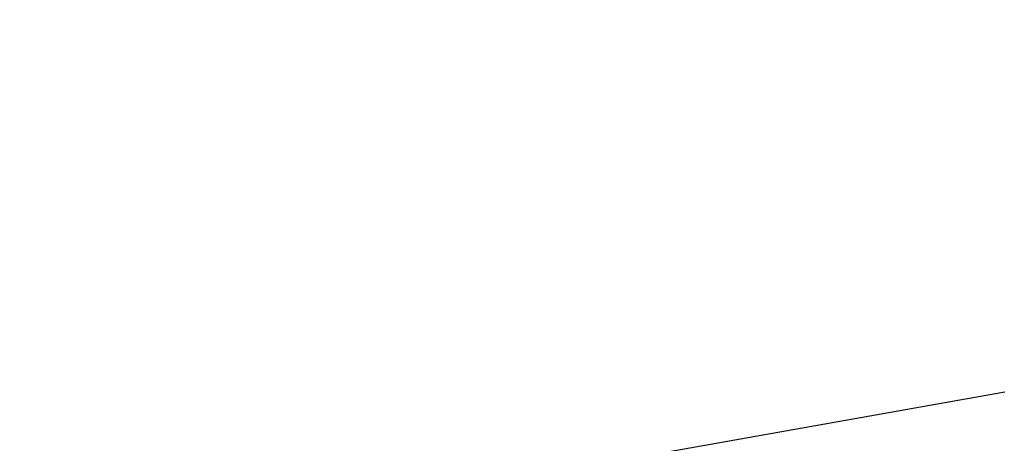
# Model space of a CAD drawing. Header units: millimetres. Extents: x -13407 to 95998, y -2611 to 109495.
# Drawn here: x 17377.1976 to 17377.6976, y 51113.668 to 51113.8848 of the extents above; entities that cross this region are included whole.
import ezdxf
from ezdxf import colors
from ezdxf.entities.mleader import LeaderData, LeaderLine
from ezdxf.math import Vec2, Vec3

# ---------------------------------------------------------------- set-up
doc = ezdxf.new("R2010")
doc.units = ezdxf.units.MM
for name, color, linetype, lineweight in [('АР_Отметки', 250, 'Continuous', 15), ('АР_Размеры', 175, 'Continuous', 9), ('АР_Сущ Несущая стена', 202, 'Continuous', 30)]:
    doc.layers.add(name, color=color, linetype=linetype, lineweight=lineweight)
doc.styles.add('ISOCPEUR', font='isocpeur.ttf', dxfattribs={"width": 0.7})

# ---------------------------------------------------------------- blocks, each defined once
blk = doc.blocks.new('_DotSmall')
at = {"color": 0, "linetype": 'ByBlock', "const_width": 0.5}
blk.add_lwpolyline([(-0.0625, 0, 1), (0.0625, 0, 1)], format="xyb", close=True, dxfattribs=at)

msp = doc.modelspace()

# ---------------------------------------------------------------- linework, layer by layer
at = {"layer": 'АР_Размеры', "color": 5, "lineweight": 0, "ltscale": 100, "transparency": 33554687}
msp.add_lwpolyline([(17319.75401, 51098.96614), (17379.87902, 51109.62252), (17381.04303, 51111.43852), (17378.68122, 51124.76423), (17377.91838, 51124.87666), (17376.79089, 51121.45745), (17377.05988, 51120.63837), (17378.35313, 51119.62934), (17379.31062, 51114.22704), (17378.99298, 51113.9231), (17376.59199, 51113.49756), (17376.41573, 51113.09483), (17376.54339, 51112.37452), (17376.82604, 51112.17699), (17379.22703, 51112.60253), (17379.65107, 51112.3062), (17379.84256, 51111.22575), (17379.52492, 51110.92182), (17319.64006, 51100.308)], dxfattribs=at)
msp.add_lwpolyline([(17319.75401, 51098.96614), (17379.87902, 51109.62252), (17381.04303, 51111.43852), (17378.68122, 51124.76423), (17377.91838, 51124.87666), (17376.79089, 51121.45745), (17377.05988, 51120.63837), (17378.35313, 51119.62934), (17379.31062, 51114.22704), (17378.99298, 51113.9231), (17376.59199, 51113.49756), (17376.41573, 51113.09483), (17376.54339, 51112.37452), (17376.82604, 51112.17699), (17379.22703, 51112.60253), (17379.65107, 51112.3062), (17379.84256, 51111.22575), (17379.52492, 51110.92182), (17319.64006, 51100.308)], dxfattribs=at)
msp.add_lwpolyline([(17319.75401, 51098.96614), (17379.87902, 51109.62252), (17381.04303, 51111.43852), (17378.68122, 51124.76423), (17377.91838, 51124.87666), (17376.79089, 51121.45745), (17377.05988, 51120.63837), (17378.35313, 51119.62934), (17379.31062, 51114.22704), (17378.99298, 51113.9231), (17376.59199, 51113.49756), (17376.41573, 51113.09483), (17376.54339, 51112.37452), (17376.82604, 51112.17699), (17379.22703, 51112.60253), (17379.65107, 51112.3062), (17379.84256, 51111.22575), (17379.52492, 51110.92182), (17319.64006, 51100.308)], dxfattribs=at)
msp.add_lwpolyline([(17319.75401, 51098.96614), (17379.87902, 51109.62252), (17381.04303, 51111.43852), (17378.68122, 51124.76423), (17377.91838, 51124.87666), (17376.79089, 51121.45745), (17377.05988, 51120.63837), (17378.35313, 51119.62934), (17379.31062, 51114.22704), (17378.99298, 51113.9231), (17376.59199, 51113.49756), (17376.41573, 51113.09483), (17376.54339, 51112.37452), (17376.82604, 51112.17699), (17379.22703, 51112.60253), (17379.65107, 51112.3062), (17379.84256, 51111.22575), (17379.52492, 51110.92182), (17319.64006, 51100.308)], dxfattribs=at)
msp.add_lwpolyline([(17319.75401, 51098.96614), (17379.87902, 51109.62252), (17381.04303, 51111.43852), (17378.68122, 51124.76423), (17377.91838, 51124.87666), (17376.79089, 51121.45745), (17377.05988, 51120.63837), (17378.35313, 51119.62934), (17379.31062, 51114.22704), (17378.99298, 51113.9231), (17376.59199, 51113.49756), (17376.41573, 51113.09483), (17376.54339, 51112.37452), (17376.82604, 51112.17699), (17379.22703, 51112.60253), (17379.65107, 51112.3062), (17379.84256, 51111.22575), (17379.52492, 51110.92182), (17319.64006, 51100.308)], dxfattribs=at)
msp.add_lwpolyline([(17319.75401, 51098.96614), (17379.87902, 51109.62252), (17381.04303, 51111.43852), (17378.68122, 51124.76423), (17377.91838, 51124.87666), (17376.79089, 51121.45745), (17377.05988, 51120.63837), (17378.35313, 51119.62934), (17379.31062, 51114.22704), (17378.99298, 51113.9231), (17376.59199, 51113.49756), (17376.41573, 51113.09483), (17376.54339, 51112.37452), (17376.82604, 51112.17699), (17379.22703, 51112.60253), (17379.65107, 51112.3062), (17379.84256, 51111.22575), (17379.52492, 51110.92182), (17319.64006, 51100.308)], dxfattribs=at)
msp.add_lwpolyline([(17319.75401, 51098.96614), (17379.87902, 51109.62252), (17381.04303, 51111.43852), (17378.68122, 51124.76423), (17377.91838, 51124.87666), (17376.79089, 51121.45745), (17377.05988, 51120.63837), (17378.35313, 51119.62934), (17379.31062, 51114.22704), (17378.99298, 51113.9231), (17376.59199, 51113.49756), (17376.41573, 51113.09483), (17376.54339, 51112.37452), (17376.82604, 51112.17699), (17379.22703, 51112.60253), (17379.65107, 51112.3062), (17379.84256, 51111.22575), (17379.52492, 51110.92182), (17319.64006, 51100.308)], dxfattribs=at)
msp.add_lwpolyline([(17319.75401, 51098.96614), (17379.87902, 51109.62252), (17381.04303, 51111.43852), (17378.68122, 51124.76423), (17377.91838, 51124.87666), (17376.79089, 51121.45745), (17377.05988, 51120.63837), (17378.35313, 51119.62934), (17379.31062, 51114.22704), (17378.99298, 51113.9231), (17376.59199, 51113.49756), (17376.41573, 51113.09483), (17376.54339, 51112.37452), (17376.82604, 51112.17699), (17379.22703, 51112.60253), (17379.65107, 51112.3062), (17379.84256, 51111.22575), (17379.52492, 51110.92182), (17319.64006, 51100.308)], dxfattribs=at)
msp.add_lwpolyline([(17319.75401, 51098.96614), (17379.87902, 51109.62252), (17381.04303, 51111.43852), (17378.68122, 51124.76423), (17377.91838, 51124.87666), (17376.79089, 51121.45745), (17377.05988, 51120.63837), (17378.35313, 51119.62934), (17379.31062, 51114.22704), (17378.99298, 51113.9231), (17376.59199, 51113.49756), (17376.41573, 51113.09483), (17376.54339, 51112.37452), (17376.82604, 51112.17699), (17379.22703, 51112.60253), (17379.65107, 51112.3062), (17379.84256, 51111.22575), (17379.52492, 51110.92182), (17319.64006, 51100.308)], dxfattribs=at)
msp.add_lwpolyline([(17319.75401, 51098.96614), (17379.87902, 51109.62252), (17381.04303, 51111.43852), (17378.68122, 51124.76423), (17377.91838, 51124.87666), (17376.79089, 51121.45745), (17377.05988, 51120.63837), (17378.35313, 51119.62934), (17379.31062, 51114.22704), (17378.99298, 51113.9231), (17376.59199, 51113.49756), (17376.41573, 51113.09483), (17376.54339, 51112.37452), (17376.82604, 51112.17699), (17379.22703, 51112.60253), (17379.65107, 51112.3062), (17379.84256, 51111.22575), (17379.52492, 51110.92182), (17319.64006, 51100.308)], dxfattribs=at)
msp.add_lwpolyline([(17319.75401, 51098.96614), (17379.87902, 51109.62252), (17381.04303, 51111.43852), (17378.68122, 51124.76423), (17377.91838, 51124.87666), (17376.79089, 51121.45745), (17377.05988, 51120.63837), (17378.35313, 51119.62934), (17379.31062, 51114.22704), (17378.99298, 51113.9231), (17376.59199, 51113.49756), (17376.41573, 51113.09483), (17376.54339, 51112.37452), (17376.82604, 51112.17699), (17379.22703, 51112.60253), (17379.65107, 51112.3062), (17379.84256, 51111.22575), (17379.52492, 51110.92182), (17319.64006, 51100.308)], dxfattribs=at)
msp.add_lwpolyline([(17319.75401, 51098.96614), (17379.87902, 51109.62252), (17381.04303, 51111.43852), (17378.68122, 51124.76423), (17377.91838, 51124.87666), (17376.79089, 51121.45745), (17377.05988, 51120.63837), (17378.35313, 51119.62934), (17379.31062, 51114.22704), (17378.99298, 51113.9231), (17376.59199, 51113.49756), (17376.41573, 51113.09483), (17376.54339, 51112.37452), (17376.82604, 51112.17699), (17379.22703, 51112.60253), (17379.65107, 51112.3062), (17379.84256, 51111.22575), (17379.52492, 51110.92182), (17319.64006, 51100.308)], dxfattribs=at)
msp.add_lwpolyline([(17319.75401, 51098.96614), (17379.87902, 51109.62252), (17381.04303, 51111.43852), (17378.68122, 51124.76423), (17377.91838, 51124.87666), (17376.79089, 51121.45745), (17377.05988, 51120.63837), (17378.35313, 51119.62934), (17379.31062, 51114.22704), (17378.99298, 51113.9231), (17376.59199, 51113.49756), (17376.41573, 51113.09483), (17376.54339, 51112.37452), (17376.82604, 51112.17699), (17379.22703, 51112.60253), (17379.65107, 51112.3062), (17379.84256, 51111.22575), (17379.52492, 51110.92182), (17319.64006, 51100.308)], dxfattribs=at)
msp.add_lwpolyline([(17319.75401, 51098.96614), (17379.87902, 51109.62252), (17381.04303, 51111.43852), (17378.68122, 51124.76423), (17377.91838, 51124.87666), (17376.79089, 51121.45745), (17377.05988, 51120.63837), (17378.35313, 51119.62934), (17379.31062, 51114.22704), (17378.99298, 51113.9231), (17376.59199, 51113.49756), (17376.41573, 51113.09483), (17376.54339, 51112.37452), (17376.82604, 51112.17699), (17379.22703, 51112.60253), (17379.65107, 51112.3062), (17379.84256, 51111.22575), (17379.52492, 51110.92182), (17319.64006, 51100.308)], dxfattribs=at)
msp.add_lwpolyline([(17319.75401, 51098.96614), (17379.87902, 51109.62252), (17381.04303, 51111.43852), (17378.68122, 51124.76423), (17377.91838, 51124.87666), (17376.79089, 51121.45745), (17377.05988, 51120.63837), (17378.35313, 51119.62934), (17379.31062, 51114.22704), (17378.99298, 51113.9231), (17376.59199, 51113.49756), (17376.41573, 51113.09483), (17376.54339, 51112.37452), (17376.82604, 51112.17699), (17379.22703, 51112.60253), (17379.65107, 51112.3062), (17379.84256, 51111.22575), (17379.52492, 51110.92182), (17319.64006, 51100.308)], dxfattribs=at)
msp.add_lwpolyline([(17319.75401, 51098.96614), (17379.87902, 51109.62252), (17381.04303, 51111.43852), (17378.68122, 51124.76423), (17377.91838, 51124.87666), (17376.79089, 51121.45745), (17377.05988, 51120.63837), (17378.35313, 51119.62934), (17379.31062, 51114.22704), (17378.99298, 51113.9231), (17376.59199, 51113.49756), (17376.41573, 51113.09483), (17376.54339, 51112.37452), (17376.82604, 51112.17699), (17379.22703, 51112.60253), (17379.65107, 51112.3062), (17379.84256, 51111.22575), (17379.52492, 51110.92182), (17319.64006, 51100.308)], dxfattribs=at)
msp.add_lwpolyline([(17319.75401, 51098.96614), (17379.87902, 51109.62252), (17381.04303, 51111.43852), (17378.68122, 51124.76423), (17377.91838, 51124.87666), (17376.79089, 51121.45745), (17377.05988, 51120.63837), (17378.35313, 51119.62934), (17379.31062, 51114.22704), (17378.99298, 51113.9231), (17376.59199, 51113.49756), (17376.41573, 51113.09483), (17376.54339, 51112.37452), (17376.82604, 51112.17699), (17379.22703, 51112.60253), (17379.65107, 51112.3062), (17379.84256, 51111.22575), (17379.52492, 51110.92182), (17319.64006, 51100.308)], dxfattribs=at)
msp.add_lwpolyline([(17319.75401, 51098.96614), (17379.87902, 51109.62252), (17381.04303, 51111.43852), (17378.68122, 51124.76423), (17377.91838, 51124.87666), (17376.79089, 51121.45745), (17377.05988, 51120.63837), (17378.35313, 51119.62934), (17379.31062, 51114.22704), (17378.99298, 51113.9231), (17376.59199, 51113.49756), (17376.41573, 51113.09483), (17376.54339, 51112.37452), (17376.82604, 51112.17699), (17379.22703, 51112.60253), (17379.65107, 51112.3062), (17379.84256, 51111.22575), (17379.52492, 51110.92182), (17319.64006, 51100.308)], dxfattribs=at)
msp.add_lwpolyline([(17319.75401, 51098.96614), (17379.87902, 51109.62252), (17381.04303, 51111.43852), (17378.68122, 51124.76423), (17377.91838, 51124.87666), (17376.79089, 51121.45745), (17377.05988, 51120.63837), (17378.35313, 51119.62934), (17379.31062, 51114.22704), (17378.99298, 51113.9231), (17376.59199, 51113.49756), (17376.41573, 51113.09483), (17376.54339, 51112.37452), (17376.82604, 51112.17699), (17379.22703, 51112.60253), (17379.65107, 51112.3062), (17379.84256, 51111.22575), (17379.52492, 51110.92182), (17319.64006, 51100.308)], dxfattribs=at)
msp.add_lwpolyline([(17319.75401, 51098.96614), (17379.87902, 51109.62252), (17381.04303, 51111.43852), (17378.68122, 51124.76423), (17377.91838, 51124.87666), (17376.79089, 51121.45745), (17377.05988, 51120.63837), (17378.35313, 51119.62934), (17379.31062, 51114.22704), (17378.99298, 51113.9231), (17376.59199, 51113.49756), (17376.41573, 51113.09483), (17376.54339, 51112.37452), (17376.82604, 51112.17699), (17379.22703, 51112.60253), (17379.65107, 51112.3062), (17379.84256, 51111.22575), (17379.52492, 51110.92182), (17319.64006, 51100.308)], dxfattribs=at)
msp.add_lwpolyline([(17319.75401, 51098.96614), (17379.87902, 51109.62252), (17381.04303, 51111.43852), (17378.68122, 51124.76423), (17377.91838, 51124.87666), (17376.79089, 51121.45745), (17377.05988, 51120.63837), (17378.35313, 51119.62934), (17379.31062, 51114.22704), (17378.99298, 51113.9231), (17376.59199, 51113.49756), (17376.41573, 51113.09483), (17376.54339, 51112.37452), (17376.82604, 51112.17699), (17379.22703, 51112.60253), (17379.65107, 51112.3062), (17379.84256, 51111.22575), (17379.52492, 51110.92182), (17319.64006, 51100.308)], dxfattribs=at)
msp.add_lwpolyline([(17319.75401, 51098.96614), (17379.87902, 51109.62252), (17381.04303, 51111.43852), (17378.68122, 51124.76423), (17377.91838, 51124.87666), (17376.79089, 51121.45745), (17377.05988, 51120.63837), (17378.35313, 51119.62934), (17379.31062, 51114.22704), (17378.99298, 51113.9231), (17376.59199, 51113.49756), (17376.41573, 51113.09483), (17376.54339, 51112.37452), (17376.82604, 51112.17699), (17379.22703, 51112.60253), (17379.65107, 51112.3062), (17379.84256, 51111.22575), (17379.52492, 51110.92182), (17319.64006, 51100.308)], dxfattribs=at)
msp.add_lwpolyline([(17319.75401, 51098.96614), (17379.87902, 51109.62252), (17381.04303, 51111.43852), (17378.68122, 51124.76423), (17377.91838, 51124.87666), (17376.79089, 51121.45745), (17377.05988, 51120.63837), (17378.35313, 51119.62934), (17379.31062, 51114.22704), (17378.99298, 51113.9231), (17376.59199, 51113.49756), (17376.41573, 51113.09483), (17376.54339, 51112.37452), (17376.82604, 51112.17699), (17379.22703, 51112.60253), (17379.65107, 51112.3062), (17379.84256, 51111.22575), (17379.52492, 51110.92182), (17319.64006, 51100.308)], dxfattribs=at)
msp.add_lwpolyline([(17319.75401, 51098.96614), (17379.87902, 51109.62252), (17381.04303, 51111.43852), (17378.68122, 51124.76423), (17377.91838, 51124.87666), (17376.79089, 51121.45745), (17377.05988, 51120.63837), (17378.35313, 51119.62934), (17379.31062, 51114.22704), (17378.99298, 51113.9231), (17376.59199, 51113.49756), (17376.41573, 51113.09483), (17376.54339, 51112.37452), (17376.82604, 51112.17699), (17379.22703, 51112.60253), (17379.65107, 51112.3062), (17379.84256, 51111.22575), (17379.52492, 51110.92182), (17319.64006, 51100.308)], dxfattribs=at)
msp.add_lwpolyline([(17319.75401, 51098.96614), (17379.87902, 51109.62252), (17381.04303, 51111.43852), (17378.68122, 51124.76423), (17377.91838, 51124.87666), (17376.79089, 51121.45745), (17377.05988, 51120.63837), (17378.35313, 51119.62934), (17379.31062, 51114.22704), (17378.99298, 51113.9231), (17376.59199, 51113.49756), (17376.41573, 51113.09483), (17376.54339, 51112.37452), (17376.82604, 51112.17699), (17379.22703, 51112.60253), (17379.65107, 51112.3062), (17379.84256, 51111.22575), (17379.52492, 51110.92182), (17319.64006, 51100.308)], dxfattribs=at)
msp.add_lwpolyline([(17319.75401, 51098.96614), (17379.87902, 51109.62252), (17381.04303, 51111.43852), (17378.68122, 51124.76423), (17377.91838, 51124.87666), (17376.79089, 51121.45745), (17377.05988, 51120.63837), (17378.35313, 51119.62934), (17379.31062, 51114.22704), (17378.99298, 51113.9231), (17376.59199, 51113.49756), (17376.41573, 51113.09483), (17376.54339, 51112.37452), (17376.82604, 51112.17699), (17379.22703, 51112.60253), (17379.65107, 51112.3062), (17379.84256, 51111.22575), (17379.52492, 51110.92182), (17319.64006, 51100.308)], dxfattribs=at)
msp.add_lwpolyline([(17319.75401, 51098.96614), (17379.87902, 51109.62252), (17381.04303, 51111.43852), (17378.68122, 51124.76423), (17377.91838, 51124.87666), (17376.79089, 51121.45745), (17377.05988, 51120.63837), (17378.35313, 51119.62934), (17379.31062, 51114.22704), (17378.99298, 51113.9231), (17376.59199, 51113.49756), (17376.41573, 51113.09483), (17376.54339, 51112.37452), (17376.82604, 51112.17699), (17379.22703, 51112.60253), (17379.65107, 51112.3062), (17379.84256, 51111.22575), (17379.52492, 51110.92182), (17319.64006, 51100.308)], dxfattribs=at)
msp.add_lwpolyline([(17319.75401, 51098.96614), (17379.87902, 51109.62252), (17381.04303, 51111.43852), (17378.68122, 51124.76423), (17377.91838, 51124.87666), (17376.79089, 51121.45745), (17377.05988, 51120.63837), (17378.35313, 51119.62934), (17379.31062, 51114.22704), (17378.99298, 51113.9231), (17376.59199, 51113.49756), (17376.41573, 51113.09483), (17376.54339, 51112.37452), (17376.82604, 51112.17699), (17379.22703, 51112.60253), (17379.65107, 51112.3062), (17379.84256, 51111.22575), (17379.52492, 51110.92182), (17319.64006, 51100.308)], dxfattribs=at)
msp.add_lwpolyline([(17319.75401, 51098.96614), (17379.87902, 51109.62252), (17381.04303, 51111.43852), (17378.68122, 51124.76423), (17377.91838, 51124.87666), (17376.79089, 51121.45745), (17377.05988, 51120.63837), (17378.35313, 51119.62934), (17379.31062, 51114.22704), (17378.99298, 51113.9231), (17376.59199, 51113.49756), (17376.41573, 51113.09483), (17376.54339, 51112.37452), (17376.82604, 51112.17699), (17379.22703, 51112.60253), (17379.65107, 51112.3062), (17379.84256, 51111.22575), (17379.52492, 51110.92182), (17319.64006, 51100.308)], dxfattribs=at)
msp.add_lwpolyline([(17319.75401, 51098.96614), (17379.87902, 51109.62252), (17381.04303, 51111.43852), (17378.68122, 51124.76423), (17377.91838, 51124.87666), (17376.79089, 51121.45745), (17377.05988, 51120.63837), (17378.35313, 51119.62934), (17379.31062, 51114.22704), (17378.99298, 51113.9231), (17376.59199, 51113.49756), (17376.41573, 51113.09483), (17376.54339, 51112.37452), (17376.82604, 51112.17699), (17379.22703, 51112.60253), (17379.65107, 51112.3062), (17379.84256, 51111.22575), (17379.52492, 51110.92182), (17319.64006, 51100.308)], dxfattribs=at)
msp.add_lwpolyline([(17319.75401, 51098.96614), (17379.87902, 51109.62252), (17381.04303, 51111.43852), (17378.68122, 51124.76423), (17377.91838, 51124.87666), (17376.79089, 51121.45745), (17377.05988, 51120.63837), (17378.35313, 51119.62934), (17379.31062, 51114.22704), (17378.99298, 51113.9231), (17376.59199, 51113.49756), (17376.41573, 51113.09483), (17376.54339, 51112.37452), (17376.82604, 51112.17699), (17379.22703, 51112.60253), (17379.65107, 51112.3062), (17379.84256, 51111.22575), (17379.52492, 51110.92182), (17319.64006, 51100.308)], dxfattribs=at)
msp.add_lwpolyline([(17319.75401, 51098.96614), (17379.87902, 51109.62252), (17381.04303, 51111.43852), (17378.68122, 51124.76423), (17377.91838, 51124.87666), (17376.79089, 51121.45745), (17377.05988, 51120.63837), (17378.35313, 51119.62934), (17379.31062, 51114.22704), (17378.99298, 51113.9231), (17376.59199, 51113.49756), (17376.41573, 51113.09483), (17376.54339, 51112.37452), (17376.82604, 51112.17699), (17379.22703, 51112.60253), (17379.65107, 51112.3062), (17379.84256, 51111.22575), (17379.52492, 51110.92182), (17319.64006, 51100.308)], dxfattribs=at)
msp.add_lwpolyline([(17319.75401, 51098.96614), (17379.87902, 51109.62252), (17381.04303, 51111.43852), (17378.68122, 51124.76423), (17377.91838, 51124.87666), (17376.79089, 51121.45745), (17377.05988, 51120.63837), (17378.35313, 51119.62934), (17379.31062, 51114.22704), (17378.99298, 51113.9231), (17376.59199, 51113.49756), (17376.41573, 51113.09483), (17376.54339, 51112.37452), (17376.82604, 51112.17699), (17379.22703, 51112.60253), (17379.65107, 51112.3062), (17379.84256, 51111.22575), (17379.52492, 51110.92182), (17319.64006, 51100.308)], dxfattribs=at)
msp.add_lwpolyline([(17319.75401, 51098.96614), (17379.87902, 51109.62252), (17381.04303, 51111.43852), (17378.68122, 51124.76423), (17377.91838, 51124.87666), (17376.79089, 51121.45745), (17377.05988, 51120.63837), (17378.35313, 51119.62934), (17379.31062, 51114.22704), (17378.99298, 51113.9231), (17376.59199, 51113.49756), (17376.41573, 51113.09483), (17376.54339, 51112.37452), (17376.82604, 51112.17699), (17379.22703, 51112.60253), (17379.65107, 51112.3062), (17379.84256, 51111.22575), (17379.52492, 51110.92182), (17319.64006, 51100.308)], dxfattribs=at)
msp.add_lwpolyline([(17319.75401, 51098.96614), (17379.87902, 51109.62252), (17381.04303, 51111.43852), (17378.68122, 51124.76423), (17377.91838, 51124.87666), (17376.79089, 51121.45745), (17377.05988, 51120.63837), (17378.35313, 51119.62934), (17379.31062, 51114.22704), (17378.99298, 51113.9231), (17376.59199, 51113.49756), (17376.41573, 51113.09483), (17376.54339, 51112.37452), (17376.82604, 51112.17699), (17379.22703, 51112.60253), (17379.65107, 51112.3062), (17379.84256, 51111.22575), (17379.52492, 51110.92182), (17319.64006, 51100.308)], dxfattribs=at)
msp.add_lwpolyline([(17319.75401, 51098.96614), (17379.87902, 51109.62252), (17381.04303, 51111.43852), (17378.68122, 51124.76423), (17377.91838, 51124.87666), (17376.79089, 51121.45745), (17377.05988, 51120.63837), (17378.35313, 51119.62934), (17379.31062, 51114.22704), (17378.99298, 51113.9231), (17376.59199, 51113.49756), (17376.41573, 51113.09483), (17376.54339, 51112.37452), (17376.82604, 51112.17699), (17379.22703, 51112.60253), (17379.65107, 51112.3062), (17379.84256, 51111.22575), (17379.52492, 51110.92182), (17319.64006, 51100.308)], dxfattribs=at)
msp.add_lwpolyline([(17319.75401, 51098.96614), (17379.87902, 51109.62252), (17381.04303, 51111.43852), (17378.68122, 51124.76423), (17377.91838, 51124.87666), (17376.79089, 51121.45745), (17377.05988, 51120.63837), (17378.35313, 51119.62934), (17379.31062, 51114.22704), (17378.99298, 51113.9231), (17376.59199, 51113.49756), (17376.41573, 51113.09483), (17376.54339, 51112.37452), (17376.82604, 51112.17699), (17379.22703, 51112.60253), (17379.65107, 51112.3062), (17379.84256, 51111.22575), (17379.52492, 51110.92182), (17319.64006, 51100.308)], dxfattribs=at)
msp.add_lwpolyline([(17319.75401, 51098.96614), (17379.87902, 51109.62252), (17381.04303, 51111.43852), (17378.68122, 51124.76423), (17377.91838, 51124.87666), (17376.79089, 51121.45745), (17377.05988, 51120.63837), (17378.35313, 51119.62934), (17379.31062, 51114.22704), (17378.99298, 51113.9231), (17376.59199, 51113.49756), (17376.41573, 51113.09483), (17376.54339, 51112.37452), (17376.82604, 51112.17699), (17379.22703, 51112.60253), (17379.65107, 51112.3062), (17379.84256, 51111.22575), (17379.52492, 51110.92182), (17319.64006, 51100.308)], dxfattribs=at)
msp.add_lwpolyline([(17319.75401, 51098.96614), (17379.87902, 51109.62252), (17381.04303, 51111.43852), (17378.68122, 51124.76423), (17377.91838, 51124.87666), (17376.79089, 51121.45745), (17377.05988, 51120.63837), (17378.35313, 51119.62934), (17379.31062, 51114.22704), (17378.99298, 51113.9231), (17376.59199, 51113.49756), (17376.41573, 51113.09483), (17376.54339, 51112.37452), (17376.82604, 51112.17699), (17379.22703, 51112.60253), (17379.65107, 51112.3062), (17379.84256, 51111.22575), (17379.52492, 51110.92182), (17319.64006, 51100.308)], dxfattribs=at)
msp.add_lwpolyline([(17319.75401, 51098.96614), (17379.87902, 51109.62252), (17381.04303, 51111.43852), (17378.68122, 51124.76423), (17377.91838, 51124.87666), (17376.79089, 51121.45745), (17377.05988, 51120.63837), (17378.35313, 51119.62934), (17379.31062, 51114.22704), (17378.99298, 51113.9231), (17376.59199, 51113.49756), (17376.41573, 51113.09483), (17376.54339, 51112.37452), (17376.82604, 51112.17699), (17379.22703, 51112.60253), (17379.65107, 51112.3062), (17379.84256, 51111.22575), (17379.52492, 51110.92182), (17319.64006, 51100.308)], dxfattribs=at)
msp.add_lwpolyline([(17319.75401, 51098.96614), (17379.87902, 51109.62252), (17381.04303, 51111.43852), (17378.68122, 51124.76423), (17377.91838, 51124.87666), (17376.79089, 51121.45745), (17377.05988, 51120.63837), (17378.35313, 51119.62934), (17379.31062, 51114.22704), (17378.99298, 51113.9231), (17376.59199, 51113.49756), (17376.41573, 51113.09483), (17376.54339, 51112.37452), (17376.82604, 51112.17699), (17379.22703, 51112.60253), (17379.65107, 51112.3062), (17379.84256, 51111.22575), (17379.52492, 51110.92182), (17319.64006, 51100.308)], dxfattribs=at)
msp.add_lwpolyline([(17319.75401, 51098.96614), (17379.87902, 51109.62252), (17381.04303, 51111.43852), (17378.68122, 51124.76423), (17377.91838, 51124.87666), (17376.79089, 51121.45745), (17377.05988, 51120.63837), (17378.35313, 51119.62934), (17379.31062, 51114.22704), (17378.99298, 51113.9231), (17376.59199, 51113.49756), (17376.41573, 51113.09483), (17376.54339, 51112.37452), (17376.82604, 51112.17699), (17379.22703, 51112.60253), (17379.65107, 51112.3062), (17379.84256, 51111.22575), (17379.52492, 51110.92182), (17319.64006, 51100.308)], dxfattribs=at)
msp.add_lwpolyline([(17319.75401, 51098.96614), (17379.87902, 51109.62252), (17381.04303, 51111.43852), (17378.68122, 51124.76423), (17377.91838, 51124.87666), (17376.79089, 51121.45745), (17377.05988, 51120.63837), (17378.35313, 51119.62934), (17379.31062, 51114.22704), (17378.99298, 51113.9231), (17376.59199, 51113.49756), (17376.41573, 51113.09483), (17376.54339, 51112.37452), (17376.82604, 51112.17699), (17379.22703, 51112.60253), (17379.65107, 51112.3062), (17379.84256, 51111.22575), (17379.52492, 51110.92182), (17319.64006, 51100.308)], dxfattribs=at)
msp.add_lwpolyline([(17319.75401, 51098.96614), (17379.87902, 51109.62252), (17381.04303, 51111.43852), (17378.68122, 51124.76423), (17377.91838, 51124.87666), (17376.79089, 51121.45745), (17377.05988, 51120.63837), (17378.35313, 51119.62934), (17379.31062, 51114.22704), (17378.99298, 51113.9231), (17376.59199, 51113.49756), (17376.41573, 51113.09483), (17376.54339, 51112.37452), (17376.82604, 51112.17699), (17379.22703, 51112.60253), (17379.65107, 51112.3062), (17379.84256, 51111.22575), (17379.52492, 51110.92182), (17319.64006, 51100.308)], dxfattribs=at)
msp.add_lwpolyline([(17319.75401, 51098.96614), (17379.87902, 51109.62252), (17381.04303, 51111.43852), (17378.68122, 51124.76423), (17377.91838, 51124.87666), (17376.79089, 51121.45745), (17377.05988, 51120.63837), (17378.35313, 51119.62934), (17379.31062, 51114.22704), (17378.99298, 51113.9231), (17376.59199, 51113.49756), (17376.41573, 51113.09483), (17376.54339, 51112.37452), (17376.82604, 51112.17699), (17379.22703, 51112.60253), (17379.65107, 51112.3062), (17379.84256, 51111.22575), (17379.52492, 51110.92182), (17319.64006, 51100.308)], dxfattribs=at)
msp.add_lwpolyline([(17319.75401, 51098.96614), (17379.87902, 51109.62252), (17381.04303, 51111.43852), (17378.68122, 51124.76423), (17377.91838, 51124.87666), (17376.79089, 51121.45745), (17377.05988, 51120.63837), (17378.35313, 51119.62934), (17379.31062, 51114.22704), (17378.99298, 51113.9231), (17376.59199, 51113.49756), (17376.41573, 51113.09483), (17376.54339, 51112.37452), (17376.82604, 51112.17699), (17379.22703, 51112.60253), (17379.65107, 51112.3062), (17379.84256, 51111.22575), (17379.52492, 51110.92182), (17319.64006, 51100.308)], dxfattribs=at)
msp.add_lwpolyline([(17319.75401, 51098.96614), (17379.87902, 51109.62252), (17381.04303, 51111.43852), (17378.68122, 51124.76423), (17377.91838, 51124.87666), (17376.79089, 51121.45745), (17377.05988, 51120.63837), (17378.35313, 51119.62934), (17379.31062, 51114.22704), (17378.99298, 51113.9231), (17376.59199, 51113.49756), (17376.41573, 51113.09483), (17376.54339, 51112.37452), (17376.82604, 51112.17699), (17379.22703, 51112.60253), (17379.65107, 51112.3062), (17379.84256, 51111.22575), (17379.52492, 51110.92182), (17319.64006, 51100.308)], dxfattribs=at)
msp.add_lwpolyline([(17319.75401, 51098.96614), (17379.87902, 51109.62252), (17381.04303, 51111.43852), (17378.68122, 51124.76423), (17377.91838, 51124.87666), (17376.79089, 51121.45745), (17377.05988, 51120.63837), (17378.35313, 51119.62934), (17379.31062, 51114.22704), (17378.99298, 51113.9231), (17376.59199, 51113.49756), (17376.41573, 51113.09483), (17376.54339, 51112.37452), (17376.82604, 51112.17699), (17379.22703, 51112.60253), (17379.65107, 51112.3062), (17379.84256, 51111.22575), (17379.52492, 51110.92182), (17319.64006, 51100.308)], dxfattribs=at)
msp.add_lwpolyline([(17319.75401, 51098.96614), (17379.87902, 51109.62252), (17381.04303, 51111.43852), (17378.68122, 51124.76423), (17377.91838, 51124.87666), (17376.79089, 51121.45745), (17377.05988, 51120.63837), (17378.35313, 51119.62934), (17379.31062, 51114.22704), (17378.99298, 51113.9231), (17376.59199, 51113.49756), (17376.41573, 51113.09483), (17376.54339, 51112.37452), (17376.82604, 51112.17699), (17379.22703, 51112.60253), (17379.65107, 51112.3062), (17379.84256, 51111.22575), (17379.52492, 51110.92182), (17319.64006, 51100.308)], dxfattribs=at)
msp.add_lwpolyline([(17319.75401, 51098.96614), (17379.87902, 51109.62252), (17381.04303, 51111.43852), (17378.68122, 51124.76423), (17377.91838, 51124.87666), (17376.79089, 51121.45745), (17377.05988, 51120.63837), (17378.35313, 51119.62934), (17379.31062, 51114.22704), (17378.99298, 51113.9231), (17376.59199, 51113.49756), (17376.41573, 51113.09483), (17376.54339, 51112.37452), (17376.82604, 51112.17699), (17379.22703, 51112.60253), (17379.65107, 51112.3062), (17379.84256, 51111.22575), (17379.52492, 51110.92182), (17319.64006, 51100.308)], dxfattribs=at)
msp.add_lwpolyline([(17319.75401, 51098.96614), (17379.87902, 51109.62252), (17381.04303, 51111.43852), (17378.68122, 51124.76423), (17377.91838, 51124.87666), (17376.79089, 51121.45745), (17377.05988, 51120.63837), (17378.35313, 51119.62934), (17379.31062, 51114.22704), (17378.99298, 51113.9231), (17376.59199, 51113.49756), (17376.41573, 51113.09483), (17376.54339, 51112.37452), (17376.82604, 51112.17699), (17379.22703, 51112.60253), (17379.65107, 51112.3062), (17379.84256, 51111.22575), (17379.52492, 51110.92182), (17319.64006, 51100.308)], dxfattribs=at)
msp.add_lwpolyline([(17319.75401, 51098.96614), (17379.87902, 51109.62252), (17381.04303, 51111.43852), (17378.68122, 51124.76423), (17377.91838, 51124.87666), (17376.79089, 51121.45745), (17377.05988, 51120.63837), (17378.35313, 51119.62934), (17379.31062, 51114.22704), (17378.99298, 51113.9231), (17376.59199, 51113.49756), (17376.41573, 51113.09483), (17376.54339, 51112.37452), (17376.82604, 51112.17699), (17379.22703, 51112.60253), (17379.65107, 51112.3062), (17379.84256, 51111.22575), (17379.52492, 51110.92182), (17319.64006, 51100.308)], dxfattribs=at)
msp.add_lwpolyline([(17319.75401, 51098.96614), (17379.87902, 51109.62252), (17381.04303, 51111.43852), (17378.68122, 51124.76423), (17377.91838, 51124.87666), (17376.79089, 51121.45745), (17377.05988, 51120.63837), (17378.35313, 51119.62934), (17379.31062, 51114.22704), (17378.99298, 51113.9231), (17376.59199, 51113.49756), (17376.41573, 51113.09483), (17376.54339, 51112.37452), (17376.82604, 51112.17699), (17379.22703, 51112.60253), (17379.65107, 51112.3062), (17379.84256, 51111.22575), (17379.52492, 51110.92182), (17319.64006, 51100.308)], dxfattribs=at)
msp.add_lwpolyline([(17319.75401, 51098.96614), (17379.87902, 51109.62252), (17381.04303, 51111.43852), (17378.68122, 51124.76423), (17377.91838, 51124.87666), (17376.79089, 51121.45745), (17377.05988, 51120.63837), (17378.35313, 51119.62934), (17379.31062, 51114.22704), (17378.99298, 51113.9231), (17376.59199, 51113.49756), (17376.41573, 51113.09483), (17376.54339, 51112.37452), (17376.82604, 51112.17699), (17379.22703, 51112.60253), (17379.65107, 51112.3062), (17379.84256, 51111.22575), (17379.52492, 51110.92182), (17319.64006, 51100.308)], dxfattribs=at)
msp.add_lwpolyline([(17319.75401, 51098.96614), (17379.87902, 51109.62252), (17381.04303, 51111.43852), (17378.68122, 51124.76423), (17377.91838, 51124.87666), (17376.79089, 51121.45745), (17377.05988, 51120.63837), (17378.35313, 51119.62934), (17379.31062, 51114.22704), (17378.99298, 51113.9231), (17376.59199, 51113.49756), (17376.41573, 51113.09483), (17376.54339, 51112.37452), (17376.82604, 51112.17699), (17379.22703, 51112.60253), (17379.65107, 51112.3062), (17379.84256, 51111.22575), (17379.52492, 51110.92182), (17319.64006, 51100.308)], dxfattribs=at)
msp.add_lwpolyline([(17319.75401, 51098.96614), (17379.87902, 51109.62252), (17381.04303, 51111.43852), (17378.68122, 51124.76423), (17377.91838, 51124.87666), (17376.79089, 51121.45745), (17377.05988, 51120.63837), (17378.35313, 51119.62934), (17379.31062, 51114.22704), (17378.99298, 51113.9231), (17376.59199, 51113.49756), (17376.41573, 51113.09483), (17376.54339, 51112.37452), (17376.82604, 51112.17699), (17379.22703, 51112.60253), (17379.65107, 51112.3062), (17379.84256, 51111.22575), (17379.52492, 51110.92182), (17319.64006, 51100.308)], dxfattribs=at)
msp.add_lwpolyline([(17319.75401, 51098.96614), (17379.87902, 51109.62252), (17381.04303, 51111.43852), (17378.68122, 51124.76423), (17377.91838, 51124.87666), (17376.79089, 51121.45745), (17377.05988, 51120.63837), (17378.35313, 51119.62934), (17379.31062, 51114.22704), (17378.99298, 51113.9231), (17376.59199, 51113.49756), (17376.41573, 51113.09483), (17376.54339, 51112.37452), (17376.82604, 51112.17699), (17379.22703, 51112.60253), (17379.65107, 51112.3062), (17379.84256, 51111.22575), (17379.52492, 51110.92182), (17319.64006, 51100.308)], dxfattribs=at)
msp.add_lwpolyline([(17319.75401, 51098.96614), (17379.87902, 51109.62252), (17381.04303, 51111.43852), (17378.68122, 51124.76423), (17377.91838, 51124.87666), (17376.79089, 51121.45745), (17377.05988, 51120.63837), (17378.35313, 51119.62934), (17379.31062, 51114.22704), (17378.99298, 51113.9231), (17376.59199, 51113.49756), (17376.41573, 51113.09483), (17376.54339, 51112.37452), (17376.82604, 51112.17699), (17379.22703, 51112.60253), (17379.65107, 51112.3062), (17379.84256, 51111.22575), (17379.52492, 51110.92182), (17319.64006, 51100.308)], dxfattribs=at)
msp.add_lwpolyline([(17319.75401, 51098.96614), (17379.87902, 51109.62252), (17381.04303, 51111.43852), (17378.68122, 51124.76423), (17377.91838, 51124.87666), (17376.79089, 51121.45745), (17377.05988, 51120.63837), (17378.35313, 51119.62934), (17379.31062, 51114.22704), (17378.99298, 51113.9231), (17376.59199, 51113.49756), (17376.41573, 51113.09483), (17376.54339, 51112.37452), (17376.82604, 51112.17699), (17379.22703, 51112.60253), (17379.65107, 51112.3062), (17379.84256, 51111.22575), (17379.52492, 51110.92182), (17319.64006, 51100.308)], dxfattribs=at)
msp.add_lwpolyline([(17319.75401, 51098.96614), (17379.87902, 51109.62252), (17381.04303, 51111.43852), (17378.68122, 51124.76423), (17377.91838, 51124.87666), (17376.79089, 51121.45745), (17377.05988, 51120.63837), (17378.35313, 51119.62934), (17379.31062, 51114.22704), (17378.99298, 51113.9231), (17376.59199, 51113.49756), (17376.41573, 51113.09483), (17376.54339, 51112.37452), (17376.82604, 51112.17699), (17379.22703, 51112.60253), (17379.65107, 51112.3062), (17379.84256, 51111.22575), (17379.52492, 51110.92182), (17319.64006, 51100.308)], dxfattribs=at)
msp.add_lwpolyline([(17365.75648, 51118.26448, 0.414326), (17366.95789, 51117.42485), (17374.28104, 51118.72278, -0.414326), (17375.48245, 51117.88315), (17376.14205, 51114.16156, 0.827043), (17377.21977, 51114.14709), (17378.11321, 51118.88688, 0.249629), (17377.96724, 51119.38138), (17377.07674, 51120.21412, -0.267349)], format="xyb", dxfattribs=at)
msp.add_lwpolyline([(17365.75648, 51118.26448, 0.414326), (17366.95789, 51117.42485), (17374.28104, 51118.72278, -0.414326), (17375.48245, 51117.88315), (17376.14205, 51114.16156, 0.827043), (17377.21977, 51114.14709), (17378.11321, 51118.88688, 0.249629), (17377.96724, 51119.38138), (17377.07674, 51120.21412, -0.267349)], format="xyb", dxfattribs=at)
msp.add_lwpolyline([(17365.75648, 51118.26448, 0.414326), (17366.95789, 51117.42485), (17374.28104, 51118.72278, -0.414326), (17375.48245, 51117.88315), (17376.14205, 51114.16156, 0.827043), (17377.21977, 51114.14709), (17378.11321, 51118.88688, 0.249629), (17377.96724, 51119.38138), (17377.07674, 51120.21412, -0.267349)], format="xyb", dxfattribs=at)
msp.add_lwpolyline([(17365.75648, 51118.26448, 0.414326), (17366.95789, 51117.42485), (17374.28104, 51118.72278, -0.414326), (17375.48245, 51117.88315), (17376.14205, 51114.16156, 0.827043), (17377.21977, 51114.14709), (17378.11321, 51118.88688, 0.249629), (17377.96724, 51119.38138), (17377.07674, 51120.21412, -0.267349)], format="xyb", dxfattribs=at)
msp.add_lwpolyline([(17365.75648, 51118.26448, 0.414326), (17366.95789, 51117.42485), (17374.28104, 51118.72278, -0.414326), (17375.48245, 51117.88315), (17376.14205, 51114.16156, 0.827043), (17377.21977, 51114.14709), (17378.11321, 51118.88688, 0.249629), (17377.96724, 51119.38138), (17377.07674, 51120.21412, -0.267349)], format="xyb", dxfattribs=at)
msp.add_lwpolyline([(17365.75648, 51118.26448, 0.414326), (17366.95789, 51117.42485), (17374.28104, 51118.72278, -0.414326), (17375.48245, 51117.88315), (17376.14205, 51114.16156, 0.827043), (17377.21977, 51114.14709), (17378.11321, 51118.88688, 0.249629), (17377.96724, 51119.38138), (17377.07674, 51120.21412, -0.267349)], format="xyb", dxfattribs=at)
msp.add_lwpolyline([(17365.75648, 51118.26448, 0.414326), (17366.95789, 51117.42485), (17374.28104, 51118.72278, -0.414326), (17375.48245, 51117.88315), (17376.14205, 51114.16156, 0.827043), (17377.21977, 51114.14709), (17378.11321, 51118.88688, 0.249629), (17377.96724, 51119.38138), (17377.07674, 51120.21412, -0.267349)], format="xyb", dxfattribs=at)
msp.add_lwpolyline([(17365.75648, 51118.26448, 0.414326), (17366.95789, 51117.42485), (17374.28104, 51118.72278, -0.414326), (17375.48245, 51117.88315), (17376.14205, 51114.16156, 0.827043), (17377.21977, 51114.14709), (17378.11321, 51118.88688, 0.249629), (17377.96724, 51119.38138), (17377.07674, 51120.21412, -0.267349)], format="xyb", dxfattribs=at)
msp.add_lwpolyline([(17365.75648, 51118.26448, 0.414326), (17366.95789, 51117.42485), (17374.28104, 51118.72278, -0.414326), (17375.48245, 51117.88315), (17376.14205, 51114.16156, 0.827043), (17377.21977, 51114.14709), (17378.11321, 51118.88688, 0.249629), (17377.96724, 51119.38138), (17377.07674, 51120.21412, -0.267349)], format="xyb", dxfattribs=at)
msp.add_lwpolyline([(17365.75648, 51118.26448, 0.414326), (17366.95789, 51117.42485), (17374.28104, 51118.72278, -0.414326), (17375.48245, 51117.88315), (17376.14205, 51114.16156, 0.827043), (17377.21977, 51114.14709), (17378.11321, 51118.88688, 0.249629), (17377.96724, 51119.38138), (17377.07674, 51120.21412, -0.267349)], format="xyb", dxfattribs=at)
msp.add_lwpolyline([(17365.75648, 51118.26448, 0.414326), (17366.95789, 51117.42485), (17374.28104, 51118.72278, -0.414326), (17375.48245, 51117.88315), (17376.14205, 51114.16156, 0.827043), (17377.21977, 51114.14709), (17378.11321, 51118.88688, 0.249629), (17377.96724, 51119.38138), (17377.07674, 51120.21412, -0.267349)], format="xyb", dxfattribs=at)
msp.add_lwpolyline([(17365.75648, 51118.26448, 0.414326), (17366.95789, 51117.42485), (17374.28104, 51118.72278, -0.414326), (17375.48245, 51117.88315), (17376.14205, 51114.16156, 0.827043), (17377.21977, 51114.14709), (17378.11321, 51118.88688, 0.249629), (17377.96724, 51119.38138), (17377.07674, 51120.21412, -0.267349)], format="xyb", dxfattribs=at)
msp.add_lwpolyline([(17365.75648, 51118.26448, 0.414326), (17366.95789, 51117.42485), (17374.28104, 51118.72278, -0.414326), (17375.48245, 51117.88315), (17376.14205, 51114.16156, 0.827043), (17377.21977, 51114.14709), (17378.11321, 51118.88688, 0.249629), (17377.96724, 51119.38138), (17377.07674, 51120.21412, -0.267349)], format="xyb", dxfattribs=at)
msp.add_lwpolyline([(17365.75648, 51118.26448, 0.414326), (17366.95789, 51117.42485), (17374.28104, 51118.72278, -0.414326), (17375.48245, 51117.88315), (17376.14205, 51114.16156, 0.827043), (17377.21977, 51114.14709), (17378.11321, 51118.88688, 0.249629), (17377.96724, 51119.38138), (17377.07674, 51120.21412, -0.267349)], format="xyb", dxfattribs=at)
msp.add_lwpolyline([(17365.75648, 51118.26448, 0.414326), (17366.95789, 51117.42485), (17374.28104, 51118.72278, -0.414326), (17375.48245, 51117.88315), (17376.14205, 51114.16156, 0.827043), (17377.21977, 51114.14709), (17378.11321, 51118.88688, 0.249629), (17377.96724, 51119.38138), (17377.07674, 51120.21412, -0.267349)], format="xyb", dxfattribs=at)
msp.add_lwpolyline([(17365.75648, 51118.26448, 0.414326), (17366.95789, 51117.42485), (17374.28104, 51118.72278, -0.414326), (17375.48245, 51117.88315), (17376.14205, 51114.16156, 0.827043), (17377.21977, 51114.14709), (17378.11321, 51118.88688, 0.249629), (17377.96724, 51119.38138), (17377.07674, 51120.21412, -0.267349)], format="xyb", dxfattribs=at)
msp.add_lwpolyline([(17365.75648, 51118.26448, 0.414326), (17366.95789, 51117.42485), (17374.28104, 51118.72278, -0.414326), (17375.48245, 51117.88315), (17376.14205, 51114.16156, 0.827043), (17377.21977, 51114.14709), (17378.11321, 51118.88688, 0.249629), (17377.96724, 51119.38138), (17377.07674, 51120.21412, -0.267349)], format="xyb", dxfattribs=at)
msp.add_lwpolyline([(17365.75648, 51118.26448, 0.414326), (17366.95789, 51117.42485), (17374.28104, 51118.72278, -0.414326), (17375.48245, 51117.88315), (17376.14205, 51114.16156, 0.827043), (17377.21977, 51114.14709), (17378.11321, 51118.88688, 0.249629), (17377.96724, 51119.38138), (17377.07674, 51120.21412, -0.267349)], format="xyb", dxfattribs=at)
msp.add_lwpolyline([(17365.75648, 51118.26448, 0.414326), (17366.95789, 51117.42485), (17374.28104, 51118.72278, -0.414326), (17375.48245, 51117.88315), (17376.14205, 51114.16156, 0.827043), (17377.21977, 51114.14709), (17378.11321, 51118.88688, 0.249629), (17377.96724, 51119.38138), (17377.07674, 51120.21412, -0.267349)], format="xyb", dxfattribs=at)
msp.add_lwpolyline([(17365.75648, 51118.26448, 0.414326), (17366.95789, 51117.42485), (17374.28104, 51118.72278, -0.414326), (17375.48245, 51117.88315), (17376.14205, 51114.16156, 0.827043), (17377.21977, 51114.14709), (17378.11321, 51118.88688, 0.249629), (17377.96724, 51119.38138), (17377.07674, 51120.21412, -0.267349)], format="xyb", dxfattribs=at)
msp.add_lwpolyline([(17365.75648, 51118.26448, 0.414326), (17366.95789, 51117.42485), (17374.28104, 51118.72278, -0.414326), (17375.48245, 51117.88315), (17376.14205, 51114.16156, 0.827043), (17377.21977, 51114.14709), (17378.11321, 51118.88688, 0.249629), (17377.96724, 51119.38138), (17377.07674, 51120.21412, -0.267349)], format="xyb", dxfattribs=at)
msp.add_lwpolyline([(17365.75648, 51118.26448, 0.414326), (17366.95789, 51117.42485), (17374.28104, 51118.72278, -0.414326), (17375.48245, 51117.88315), (17376.14205, 51114.16156, 0.827043), (17377.21977, 51114.14709), (17378.11321, 51118.88688, 0.249629), (17377.96724, 51119.38138), (17377.07674, 51120.21412, -0.267349)], format="xyb", dxfattribs=at)
msp.add_lwpolyline([(17365.75648, 51118.26448, 0.414326), (17366.95789, 51117.42485), (17374.28104, 51118.72278, -0.414326), (17375.48245, 51117.88315), (17376.14205, 51114.16156, 0.827043), (17377.21977, 51114.14709), (17378.11321, 51118.88688, 0.249629), (17377.96724, 51119.38138), (17377.07674, 51120.21412, -0.267349)], format="xyb", dxfattribs=at)
msp.add_lwpolyline([(17365.75648, 51118.26448, 0.414326), (17366.95789, 51117.42485), (17374.28104, 51118.72278, -0.414326), (17375.48245, 51117.88315), (17376.14205, 51114.16156, 0.827043), (17377.21977, 51114.14709), (17378.11321, 51118.88688, 0.249629), (17377.96724, 51119.38138), (17377.07674, 51120.21412, -0.267349)], format="xyb", dxfattribs=at)
msp.add_lwpolyline([(17365.75648, 51118.26448, 0.414326), (17366.95789, 51117.42485), (17374.28104, 51118.72278, -0.414326), (17375.48245, 51117.88315), (17376.14205, 51114.16156, 0.827043), (17377.21977, 51114.14709), (17378.11321, 51118.88688, 0.249629), (17377.96724, 51119.38138), (17377.07674, 51120.21412, -0.267349)], format="xyb", dxfattribs=at)
msp.add_lwpolyline([(17365.75648, 51118.26448, 0.414326), (17366.95789, 51117.42485), (17374.28104, 51118.72278, -0.414326), (17375.48245, 51117.88315), (17376.14205, 51114.16156, 0.827043), (17377.21977, 51114.14709), (17378.11321, 51118.88688, 0.249629), (17377.96724, 51119.38138), (17377.07674, 51120.21412, -0.267349)], format="xyb", dxfattribs=at)
msp.add_lwpolyline([(17365.75648, 51118.26448, 0.414326), (17366.95789, 51117.42485), (17374.28104, 51118.72278, -0.414326), (17375.48245, 51117.88315), (17376.14205, 51114.16156, 0.827043), (17377.21977, 51114.14709), (17378.11321, 51118.88688, 0.249629), (17377.96724, 51119.38138), (17377.07674, 51120.21412, -0.267349)], format="xyb", dxfattribs=at)
msp.add_lwpolyline([(17365.75648, 51118.26448, 0.414326), (17366.95789, 51117.42485), (17374.28104, 51118.72278, -0.414326), (17375.48245, 51117.88315), (17376.14205, 51114.16156, 0.827043), (17377.21977, 51114.14709), (17378.11321, 51118.88688, 0.249629), (17377.96724, 51119.38138), (17377.07674, 51120.21412, -0.267349)], format="xyb", dxfattribs=at)
msp.add_lwpolyline([(17365.75648, 51118.26448, 0.414326), (17366.95789, 51117.42485), (17374.28104, 51118.72278, -0.414326), (17375.48245, 51117.88315), (17376.14205, 51114.16156, 0.827043), (17377.21977, 51114.14709), (17378.11321, 51118.88688, 0.249629), (17377.96724, 51119.38138), (17377.07674, 51120.21412, -0.267349)], format="xyb", dxfattribs=at)
msp.add_lwpolyline([(17365.75648, 51118.26448, 0.414326), (17366.95789, 51117.42485), (17374.28104, 51118.72278, -0.414326), (17375.48245, 51117.88315), (17376.14205, 51114.16156, 0.827043), (17377.21977, 51114.14709), (17378.11321, 51118.88688, 0.249629), (17377.96724, 51119.38138), (17377.07674, 51120.21412, -0.267349)], format="xyb", dxfattribs=at)
msp.add_lwpolyline([(17365.75648, 51118.26448, 0.414326), (17366.95789, 51117.42485), (17374.28104, 51118.72278, -0.414326), (17375.48245, 51117.88315), (17376.14205, 51114.16156, 0.827043), (17377.21977, 51114.14709), (17378.11321, 51118.88688, 0.249629), (17377.96724, 51119.38138), (17377.07674, 51120.21412, -0.267349)], format="xyb", dxfattribs=at)
msp.add_lwpolyline([(17365.75648, 51118.26448, 0.414326), (17366.95789, 51117.42485), (17374.28104, 51118.72278, -0.414326), (17375.48245, 51117.88315), (17376.14205, 51114.16156, 0.827043), (17377.21977, 51114.14709), (17378.11321, 51118.88688, 0.249629), (17377.96724, 51119.38138), (17377.07674, 51120.21412, -0.267349)], format="xyb", dxfattribs=at)
msp.add_lwpolyline([(17365.75648, 51118.26448, 0.414326), (17366.95789, 51117.42485), (17374.28104, 51118.72278, -0.414326), (17375.48245, 51117.88315), (17376.14205, 51114.16156, 0.827043), (17377.21977, 51114.14709), (17378.11321, 51118.88688, 0.249629), (17377.96724, 51119.38138), (17377.07674, 51120.21412, -0.267349)], format="xyb", dxfattribs=at)
msp.add_lwpolyline([(17365.75648, 51118.26448, 0.414326), (17366.95789, 51117.42485), (17374.28104, 51118.72278, -0.414326), (17375.48245, 51117.88315), (17376.14205, 51114.16156, 0.827043), (17377.21977, 51114.14709), (17378.11321, 51118.88688, 0.249629), (17377.96724, 51119.38138), (17377.07674, 51120.21412, -0.267349)], format="xyb", dxfattribs=at)
msp.add_lwpolyline([(17365.75648, 51118.26448, 0.414326), (17366.95789, 51117.42485), (17374.28104, 51118.72278, -0.414326), (17375.48245, 51117.88315), (17376.14205, 51114.16156, 0.827043), (17377.21977, 51114.14709), (17378.11321, 51118.88688, 0.249629), (17377.96724, 51119.38138), (17377.07674, 51120.21412, -0.267349)], format="xyb", dxfattribs=at)
msp.add_lwpolyline([(17365.75648, 51118.26448, 0.414326), (17366.95789, 51117.42485), (17374.28104, 51118.72278, -0.414326), (17375.48245, 51117.88315), (17376.14205, 51114.16156, 0.827043), (17377.21977, 51114.14709), (17378.11321, 51118.88688, 0.249629), (17377.96724, 51119.38138), (17377.07674, 51120.21412, -0.267349)], format="xyb", dxfattribs=at)
msp.add_lwpolyline([(17365.75648, 51118.26448, 0.414326), (17366.95789, 51117.42485), (17374.28104, 51118.72278, -0.414326), (17375.48245, 51117.88315), (17376.14205, 51114.16156, 0.827043), (17377.21977, 51114.14709), (17378.11321, 51118.88688, 0.249629), (17377.96724, 51119.38138), (17377.07674, 51120.21412, -0.267349)], format="xyb", dxfattribs=at)
msp.add_lwpolyline([(17365.75648, 51118.26448, 0.414326), (17366.95789, 51117.42485), (17374.28104, 51118.72278, -0.414326), (17375.48245, 51117.88315), (17376.14205, 51114.16156, 0.827043), (17377.21977, 51114.14709), (17378.11321, 51118.88688, 0.249629), (17377.96724, 51119.38138), (17377.07674, 51120.21412, -0.267349)], format="xyb", dxfattribs=at)
msp.add_lwpolyline([(17365.75648, 51118.26448, 0.414326), (17366.95789, 51117.42485), (17374.28104, 51118.72278, -0.414326), (17375.48245, 51117.88315), (17376.14205, 51114.16156, 0.827043), (17377.21977, 51114.14709), (17378.11321, 51118.88688, 0.249629), (17377.96724, 51119.38138), (17377.07674, 51120.21412, -0.267349)], format="xyb", dxfattribs=at)
msp.add_lwpolyline([(17365.75648, 51118.26448, 0.414326), (17366.95789, 51117.42485), (17374.28104, 51118.72278, -0.414326), (17375.48245, 51117.88315), (17376.14205, 51114.16156, 0.827043), (17377.21977, 51114.14709), (17378.11321, 51118.88688, 0.249629), (17377.96724, 51119.38138), (17377.07674, 51120.21412, -0.267349)], format="xyb", dxfattribs=at)
msp.add_lwpolyline([(17365.75648, 51118.26448, 0.414326), (17366.95789, 51117.42485), (17374.28104, 51118.72278, -0.414326), (17375.48245, 51117.88315), (17376.14205, 51114.16156, 0.827043), (17377.21977, 51114.14709), (17378.11321, 51118.88688, 0.249629), (17377.96724, 51119.38138), (17377.07674, 51120.21412, -0.267349)], format="xyb", dxfattribs=at)
msp.add_lwpolyline([(17365.75648, 51118.26448, 0.414326), (17366.95789, 51117.42485), (17374.28104, 51118.72278, -0.414326), (17375.48245, 51117.88315), (17376.14205, 51114.16156, 0.827043), (17377.21977, 51114.14709), (17378.11321, 51118.88688, 0.249629), (17377.96724, 51119.38138), (17377.07674, 51120.21412, -0.267349)], format="xyb", dxfattribs=at)
msp.add_lwpolyline([(17365.75648, 51118.26448, 0.414326), (17366.95789, 51117.42485), (17374.28104, 51118.72278, -0.414326), (17375.48245, 51117.88315), (17376.14205, 51114.16156, 0.827043), (17377.21977, 51114.14709), (17378.11321, 51118.88688, 0.249629), (17377.96724, 51119.38138), (17377.07674, 51120.21412, -0.267349)], format="xyb", dxfattribs=at)
msp.add_lwpolyline([(17365.75648, 51118.26448, 0.414326), (17366.95789, 51117.42485), (17374.28104, 51118.72278, -0.414326), (17375.48245, 51117.88315), (17376.14205, 51114.16156, 0.827043), (17377.21977, 51114.14709), (17378.11321, 51118.88688, 0.249629), (17377.96724, 51119.38138), (17377.07674, 51120.21412, -0.267349)], format="xyb", dxfattribs=at)
msp.add_lwpolyline([(17365.75648, 51118.26448, 0.414326), (17366.95789, 51117.42485), (17374.28104, 51118.72278, -0.414326), (17375.48245, 51117.88315), (17376.14205, 51114.16156, 0.827043), (17377.21977, 51114.14709), (17378.11321, 51118.88688, 0.249629), (17377.96724, 51119.38138), (17377.07674, 51120.21412, -0.267349)], format="xyb", dxfattribs=at)
msp.add_lwpolyline([(17365.75648, 51118.26448, 0.414326), (17366.95789, 51117.42485), (17374.28104, 51118.72278, -0.414326), (17375.48245, 51117.88315), (17376.14205, 51114.16156, 0.827043), (17377.21977, 51114.14709), (17378.11321, 51118.88688, 0.249629), (17377.96724, 51119.38138), (17377.07674, 51120.21412, -0.267349)], format="xyb", dxfattribs=at)
msp.add_lwpolyline([(17365.75648, 51118.26448, 0.414326), (17366.95789, 51117.42485), (17374.28104, 51118.72278, -0.414326), (17375.48245, 51117.88315), (17376.14205, 51114.16156, 0.827043), (17377.21977, 51114.14709), (17378.11321, 51118.88688, 0.249629), (17377.96724, 51119.38138), (17377.07674, 51120.21412, -0.267349)], format="xyb", dxfattribs=at)
msp.add_lwpolyline([(17365.75648, 51118.26448, 0.414326), (17366.95789, 51117.42485), (17374.28104, 51118.72278, -0.414326), (17375.48245, 51117.88315), (17376.14205, 51114.16156, 0.827043), (17377.21977, 51114.14709), (17378.11321, 51118.88688, 0.249629), (17377.96724, 51119.38138), (17377.07674, 51120.21412, -0.267349)], format="xyb", dxfattribs=at)
msp.add_lwpolyline([(17365.75648, 51118.26448, 0.414326), (17366.95789, 51117.42485), (17374.28104, 51118.72278, -0.414326), (17375.48245, 51117.88315), (17376.14205, 51114.16156, 0.827043), (17377.21977, 51114.14709), (17378.11321, 51118.88688, 0.249629), (17377.96724, 51119.38138), (17377.07674, 51120.21412, -0.267349)], format="xyb", dxfattribs=at)
msp.add_lwpolyline([(17365.75648, 51118.26448, 0.414326), (17366.95789, 51117.42485), (17374.28104, 51118.72278, -0.414326), (17375.48245, 51117.88315), (17376.14205, 51114.16156, 0.827043), (17377.21977, 51114.14709), (17378.11321, 51118.88688, 0.249629), (17377.96724, 51119.38138), (17377.07674, 51120.21412, -0.267349)], format="xyb", dxfattribs=at)
msp.add_lwpolyline([(17365.75648, 51118.26448, 0.414326), (17366.95789, 51117.42485), (17374.28104, 51118.72278, -0.414326), (17375.48245, 51117.88315), (17376.14205, 51114.16156, 0.827043), (17377.21977, 51114.14709), (17378.11321, 51118.88688, 0.249629), (17377.96724, 51119.38138), (17377.07674, 51120.21412, -0.267349)], format="xyb", dxfattribs=at)
msp.add_lwpolyline([(17365.75648, 51118.26448, 0.414326), (17366.95789, 51117.42485), (17374.28104, 51118.72278, -0.414326), (17375.48245, 51117.88315), (17376.14205, 51114.16156, 0.827043), (17377.21977, 51114.14709), (17378.11321, 51118.88688, 0.249629), (17377.96724, 51119.38138), (17377.07674, 51120.21412, -0.267349)], format="xyb", dxfattribs=at)
msp.add_lwpolyline([(17365.75648, 51118.26448, 0.414326), (17366.95789, 51117.42485), (17374.28104, 51118.72278, -0.414326), (17375.48245, 51117.88315), (17376.14205, 51114.16156, 0.827043), (17377.21977, 51114.14709), (17378.11321, 51118.88688, 0.249629), (17377.96724, 51119.38138), (17377.07674, 51120.21412, -0.267349)], format="xyb", dxfattribs=at)
msp.add_lwpolyline([(17365.75648, 51118.26448, 0.414326), (17366.95789, 51117.42485), (17374.28104, 51118.72278, -0.414326), (17375.48245, 51117.88315), (17376.14205, 51114.16156, 0.827043), (17377.21977, 51114.14709), (17378.11321, 51118.88688, 0.249629), (17377.96724, 51119.38138), (17377.07674, 51120.21412, -0.267349)], format="xyb", dxfattribs=at)
msp.add_lwpolyline([(17365.75648, 51118.26448, 0.414326), (17366.95789, 51117.42485), (17374.28104, 51118.72278, -0.414326), (17375.48245, 51117.88315), (17376.14205, 51114.16156, 0.827043), (17377.21977, 51114.14709), (17378.11321, 51118.88688, 0.249629), (17377.96724, 51119.38138), (17377.07674, 51120.21412, -0.267349)], format="xyb", dxfattribs=at)
msp.add_lwpolyline([(17365.75648, 51118.26448, 0.414326), (17366.95789, 51117.42485), (17374.28104, 51118.72278, -0.414326), (17375.48245, 51117.88315), (17376.14205, 51114.16156, 0.827043), (17377.21977, 51114.14709), (17378.11321, 51118.88688, 0.249629), (17377.96724, 51119.38138), (17377.07674, 51120.21412, -0.267349)], format="xyb", dxfattribs=at)
msp.add_lwpolyline([(17365.75648, 51118.26448, 0.414326), (17366.95789, 51117.42485), (17374.28104, 51118.72278, -0.414326), (17375.48245, 51117.88315), (17376.14205, 51114.16156, 0.827043), (17377.21977, 51114.14709), (17378.11321, 51118.88688, 0.249629), (17377.96724, 51119.38138), (17377.07674, 51120.21412, -0.267349)], format="xyb", dxfattribs=at)
msp.add_lwpolyline([(17365.75648, 51118.26448, 0.414326), (17366.95789, 51117.42485), (17374.28104, 51118.72278, -0.414326), (17375.48245, 51117.88315), (17376.14205, 51114.16156, 0.827043), (17377.21977, 51114.14709), (17378.11321, 51118.88688, 0.249629), (17377.96724, 51119.38138), (17377.07674, 51120.21412, -0.267349)], format="xyb", dxfattribs=at)
msp.add_lwpolyline([(17365.75648, 51118.26448, 0.414326), (17366.95789, 51117.42485), (17374.28104, 51118.72278, -0.414326), (17375.48245, 51117.88315), (17376.14205, 51114.16156, 0.827043), (17377.21977, 51114.14709), (17378.11321, 51118.88688, 0.249629), (17377.96724, 51119.38138), (17377.07674, 51120.21412, -0.267349)], format="xyb", dxfattribs=at)
msp.add_lwpolyline([(17365.75648, 51118.26448, 0.414326), (17366.95789, 51117.42485), (17374.28104, 51118.72278, -0.414326), (17375.48245, 51117.88315), (17376.14205, 51114.16156, 0.827043), (17377.21977, 51114.14709), (17378.11321, 51118.88688, 0.249629), (17377.96724, 51119.38138), (17377.07674, 51120.21412, -0.267349)], format="xyb", dxfattribs=at)
msp.add_lwpolyline([(17365.75648, 51118.26448, 0.414326), (17366.95789, 51117.42485), (17374.28104, 51118.72278, -0.414326), (17375.48245, 51117.88315), (17376.14205, 51114.16156, 0.827043), (17377.21977, 51114.14709), (17378.11321, 51118.88688, 0.249629), (17377.96724, 51119.38138), (17377.07674, 51120.21412, -0.267349)], format="xyb", dxfattribs=at)
at = {"layer": 'АР_Сущ Несущая стена', "lineweight": 18, "ltscale": 100}
msp.add_arc((14697.71759, 60279.23349), 9778.65462, 272.592547965, 356.635391374, dxfattribs=at)

# ---------------------------------------------------------------- leaders
at = {"layer": 'АР_Отметки'}
ml = msp.add_multileader_mtext('Standard', dxfattribs=at)
ml.set_content('+7,050', color=256, style='ISOCPEUR')
ml.set_leader_properties(color=256, linetype='Continuous', lineweight=-1)
ml.set_arrow_properties(name='DOTSMALL')
ml.build(insert=Vec2(0, 0))
ml.multileader.update_dxf_attribs({"has_text_frame": 1, "text_left_attachment_type": 4, "text_right_attachment_type": 4, "dogleg_length": 100, "arrow_head_size": 180})
ctx = ml.context
ctx.base_point, ctx.char_height, ctx.arrow_head_size, ctx.landing_gap_size, ctx.plane_origin = Vec3(29759.03742, 73529.31754), 250, 180, 50, Vec3(29677.64397, 72261.75335)
ctx.left_attachment, ctx.right_attachment = 4, 4
notes = []
notes.append((ctx, [(0, (0, 0, 0), (0, 0), (1, 0), 1, [])]))
ctx.mtext.insert, ctx.mtext.width, ctx.mtext.line_spacing_style, ctx.mtext.flow_direction = Vec3(29809.03742, 73862.65087), 852.6970315, 2, 5
ml = msp.add_multileader_mtext('Standard', dxfattribs=at)
ml.set_content('+8,400', color=256, style='ISOCPEUR')
ml.set_leader_properties(color=256, linetype='Continuous', lineweight=-1)
ml.set_arrow_properties(name='DOTSMALL')
ml.build(insert=Vec2(0, 0))
ml.multileader.update_dxf_attribs({"has_text_frame": 1, "text_left_attachment_type": 4, "text_right_attachment_type": 4, "dogleg_length": 100, "arrow_head_size": 180})
ctx = ml.context
ctx.base_point, ctx.char_height, ctx.arrow_head_size, ctx.landing_gap_size, ctx.plane_origin = Vec3(23997.69282, 72968.31145), 250, 180, 50, Vec3(24540.97402, 73771.2682)
ctx.left_attachment, ctx.right_attachment = 4, 4
notes.append((ctx, [(0, (0, 0, 0), (0, 0), (1, 0), 1, [])]))
ctx.mtext.insert, ctx.mtext.width, ctx.mtext.line_spacing_style, ctx.mtext.flow_direction = Vec3(24047.69282, 73301.64479), 852.6970315, 2, 5
for ctx, leaders in notes:
    for number, flags, end, landing, length, lines in leaders:
        leader = LeaderData()
        leader.index, (leader.has_last_leader_line, leader.has_dogleg_vector, leader.attachment_direction) = number, flags
        leader.last_leader_point, leader.dogleg_vector, leader.dogleg_length = Vec3(end), Vec3(landing), length
        for number, points, colour, breaks in lines:
            line = LeaderLine()
            line.index, line.vertices, line.color, line.breaks = number, Vec3.list(points), colors.encode_raw_color(colour), breaks
            leader.lines.append(line)
        ctx.leaders.append(leader)

doc.saveas('drawing.dxf')
